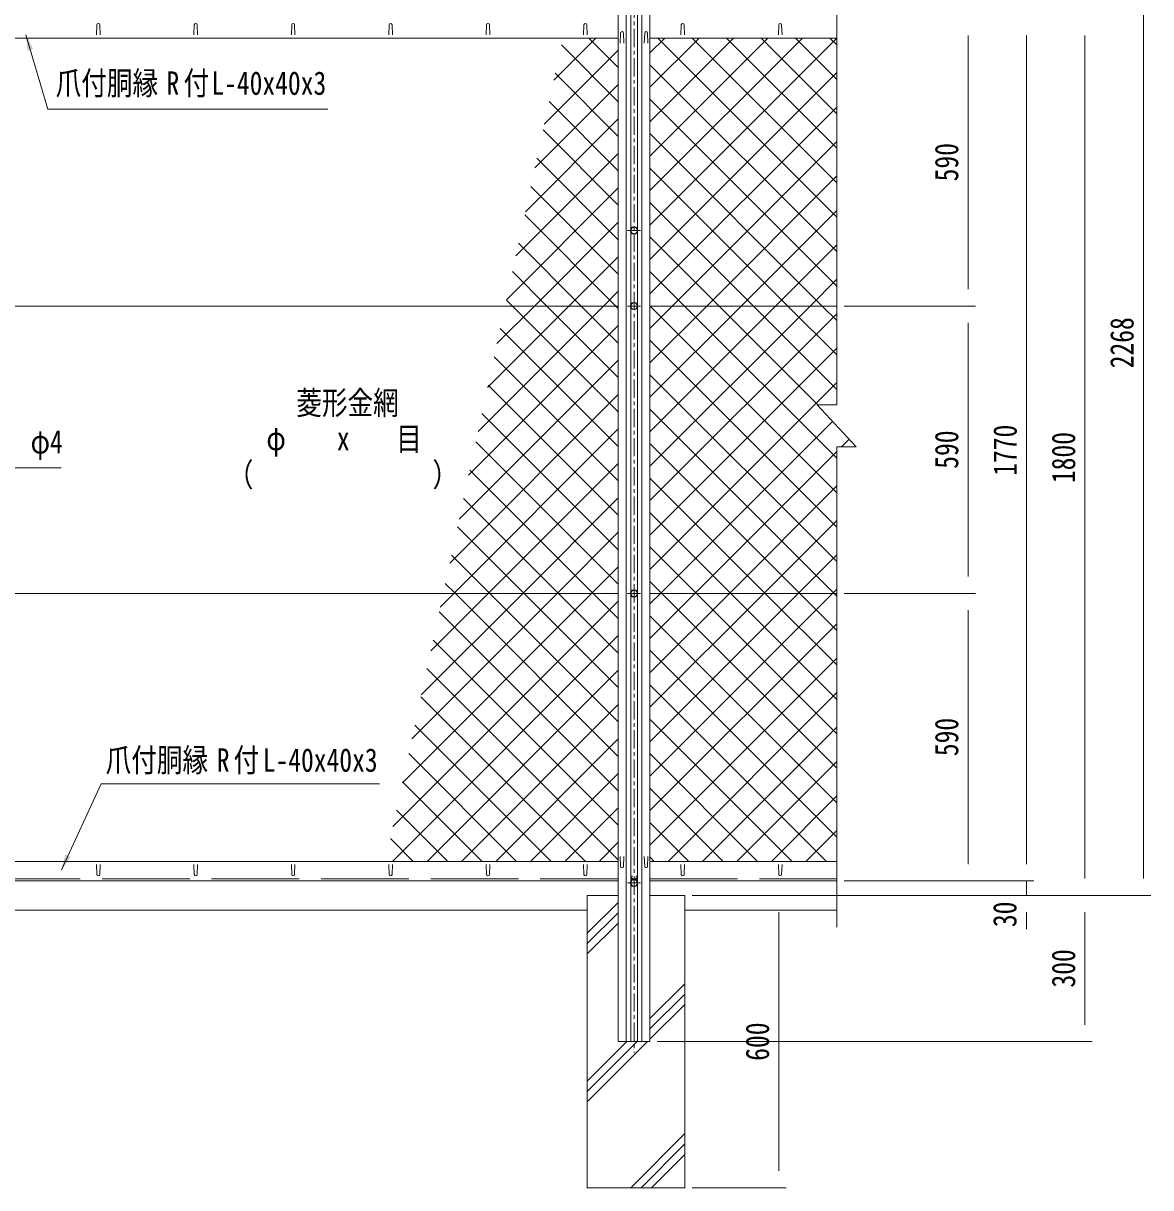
# Model space of a CAD drawing. Units: millimetres, scale not verified. Extents: x -4455 to 4455, y -3150 to 3150.
# Drawn here: x -3049 to -734, y -956 to 1434 of the extents above; entities that cross this region are included whole.
import ezdxf
from ezdxf.enums import TextEntityAlignment as Align

# ---------------------------------------------------------------- set-up
doc = ezdxf.new("R2010")
doc.units = ezdxf.units.MM
doc.header["$LTSCALE"] = 30
for name, pattern in [('DASHED', [7.5, 6, -1.5]), ('USER1', [1.125, 0.75, -0.125, 0.125, -0.125]), ('USER3', [0.1875, 0.125, -0.0625]), ('USER4', [2, 1.25, -0.25, 0.25, -0.25]), ('USER5', [4, 2.5, -0.5, 0.5, -0.5])]:
    doc.linetypes.add(name, pattern=pattern)
for name, color, linetype, lineweight in [('0-1_D-STR1', 1, 'Continuous', 18), ('0-2_D-STR3', 3, 'Continuous', 13), ('0-3_D-BMK', 2, 'USER1', 13), ('0-4_D-STR-DIM', 4, 'Continuous', 13), ('0-7_D-STR-TXT', 3, 'Continuous', 13), ('0-8_D-STR2', 2, 'Continuous', 13), ('0-A_GL', 7, 'Continuous', 9), ('0-B_1部材', 7, 'Continuous', 9), ('0-D_D-STR4', 4, 'Continuous', 18), ('0-E_8部品', 7, 'Continuous', 18)]:
    doc.layers.add(name, color=color, linetype=linetype, lineweight=lineweight)
doc.styles.add('ＭＳ ゴシック', font='')
doc.styles.get('ＭＳ ゴシック').set_extended_font_data('MS Gothic')

msp = doc.modelspace()

# ---------------------------------------------------------------- linework, layer by layer
at = {"layer": '0-1_D-STR1'}
for p, q in [((-1802.28, 1933.48), (-1802.28, -656.06)), ((-1788.28, 1933.48), (-1788.28, -656.06)), ((-1827.78, 1911.98), (-1827.78, -656.06)), ((-1811.28, 1911.98), (-1811.28, -656.06)), ((-1779.28, 1911.98), (-1779.28, -656.06)), ((-1762.78, 1911.98), (-1762.78, -656.06)), ((-2899.03, 1410.44), (-2898.28, 1430.94)), ((-2891.53, 1410.44), (-2892.28, 1430.94)), ((-2699.03, 1410.44), (-2698.28, 1430.94)), ((-2691.53, 1410.44), (-2692.28, 1430.94)), ((-2499.03, 1410.44), (-2498.28, 1430.94)), ((-2491.53, 1410.44), (-2492.28, 1430.94)), ((-2299.03, 1410.44), (-2298.28, 1430.94)), ((-2291.53, 1410.44), (-2292.28, 1430.94)), ((-2099.03, 1410.44), (-2098.28, 1430.94)), ((-2091.53, 1410.44), (-2092.28, 1430.94)), ((-1899.03, 1410.44), (-1898.28, 1430.94)), ((-1891.53, 1410.44), (-1892.28, 1430.94)), ((-1823.8, 1393.79), (-1823.05, 1414.29)), ((-1816.3, 1393.79), (-1817.05, 1414.29)), ((-1774.26, 1393.79), (-1773.51, 1414.29)), ((-1766.76, 1393.79), (-1767.51, 1414.29)), ((-1699.03, 1410.44), (-1698.28, 1430.94)), ((-1691.53, 1410.44), (-1692.28, 1430.94)), ((-3562.78, 1403.94), (-1827.78, 1403.94)), ((-1762.78, 1403.94), (-1379.11, 1403.94)), ((-3562.78, -286.06), (-1827.78, -286.06)), ((-1823.8, -275.9), (-1823.05, -296.4)), ((-1816.3, -275.9), (-1817.05, -296.4)), ((-1774.26, -275.9), (-1773.51, -296.4)), ((-1766.76, -275.9), (-1767.51, -296.4)), ((-1762.78, -286.06), (-1379.11, -286.06)), ((-2899.03, -292.56), (-2898.28, -313.06)), ((-2891.53, -292.56), (-2892.28, -313.06)), ((-2699.03, -292.56), (-2698.28, -313.06)), ((-2691.53, -292.56), (-2692.28, -313.06)), ((-2499.03, -292.56), (-2498.28, -313.06)), ((-2491.53, -292.56), (-2492.28, -313.06)), ((-2299.03, -292.56), (-2298.28, -313.06)), ((-2291.53, -292.56), (-2292.28, -313.06)), ((-2099.03, -292.56), (-2098.28, -313.06)), ((-2091.53, -292.56), (-2092.28, -313.06)), ((-1899.03, -292.56), (-1898.28, -313.06)), ((-1891.53, -292.56), (-1892.28, -313.06)), ((-1699.03, -292.56), (-1698.28, -313.06)), ((-1691.53, -292.56), (-1692.28, -313.06)), ((-1499.03, -292.56), (-1498.28, -313.06)), ((-1491.53, -292.56), (-1492.28, -313.06)), ((-3562.78, -326.06), (-1827.78, -326.06)), ((-1762.78, -326.06), (-1379.11, -326.06))]:
    msp.add_line(p, q, dxfattribs=at)
at = {"layer": '0-1_D-STR1', "linetype": 'DASHED'}
for p, q in [((-3562.78, -322.06), (-1827.78, -322.06)), ((-1762.78, -322.06), (-1379.11, -322.06))]:
    msp.add_line(p, q, dxfattribs=at)
at = {"layer": '0-1_D-STR1'}
for centre, start, end in [((-2895.28, 1430.94), 0, 180), ((-2695.28, 1430.94), 0, 180), ((-2495.28, 1430.94), 0, 180), ((-2295.28, 1430.94), 0, 180), ((-2095.28, 1430.94), 0, 180), ((-1895.28, 1430.94), 0, 180), ((-1820.05, 1414.29), 0, 180), ((-1770.51, 1414.29), 0, 180), ((-1695.28, 1430.94), 0, 180), ((-1820.05, -296.4), 180, 0), ((-1770.51, -296.4), 180, 0), ((-2895.28, -313.06), 180, 0), ((-2695.28, -313.06), 180, 0), ((-2495.28, -313.06), 180, 0), ((-2295.28, -313.06), 180, 0), ((-2095.28, -313.06), 180, 0), ((-1895.28, -313.06), 180, 0), ((-1695.28, -313.06), 180, 0), ((-1495.28, -313.06), 180, 0)]:
    msp.add_arc(centre, 3, start, end, dxfattribs=at)
at = {"layer": '0-2_D-STR3', "color": 1, "linetype": 'USER3'}
for p, q in [((-1801.53, -327.75), (-1801.53, -316.83)), ((-1799.53, -321.83), (-1801.53, -321.83)), ((-1800.71, -326.33), (-1801.53, -326.33)), ((-1799.53, -322.06), (-1791.03, -322.06)), ((-1791.03, -316.83), (-1789.03, -316.83)), ((-1791.03, -324.29), (-1791.03, -316.83)), ((-1791.03, -321.83), (-1789.03, -321.83)), ((-1789.85, -326.33), (-1789.03, -326.33)), ((-1789.03, -327.75), (-1789.03, -316.83))]:
    msp.add_line(p, q, dxfattribs=at)
at = {"layer": '0-2_D-STR3'}
msp.add_lwpolyline([(-1787.44, -330.51), (-1791.36, -337.3), (-1799.2, -337.3), (-1803.12, -330.51), (-1799.2, -323.72), (-1791.36, -323.72)], close=True, dxfattribs=at)
at = {"layer": '0-2_D-STR3', "color": 1, "linetype": 'USER3'}
msp.add_lwpolyline([(-1799.53, -324.29), (-1799.53, -316.83), (-1801.53, -316.83)], dxfattribs=at)
at = {"layer": '0-2_D-STR3'}
msp.add_circle((-1795.28, -330.51), 6.8, dxfattribs=at)
at = {"layer": '0-3_D-BMK', "linetype": 'USER4'}
msp.add_line((-1795.28, 1962.89), (-1795.28, -678.89), dxfattribs=at)
at = {"layer": '0-3_D-BMK', "linetype": 'USER5'}
msp.add_line((-1808.71, -330.51), (-1781.83, -330.51), dxfattribs=at)
at = {"layer": '0-4_D-STR-DIM'}
for p, q in [((-1379.11, 1891.65), (-1379.11, 650.79)), ((-1419.11, 650.79), (-1339.11, 564.63)), ((-1379.11, 650.79), (-1419.11, 650.79)), ((-1379.11, 564.63), (-1379.11, -421.14)), ((-1379.11, 564.63), (-1339.11, 564.63))]:
    msp.add_line(p, q, dxfattribs=at)
at = {"layer": '0-4_D-STR-DIM', "color": 1, "lineweight": 18}
for p, q in [((-749.47, 1877.48), (-749.47, -321.56)), ((-1109.47, 1409.44), (-1109.47, 888.44)), ((-989.47, 1409.44), (-989.47, -291.56)), ((-869.47, -321.56), (-869.47, 1409.44)), ((-869.47, 1409.44), (-869.47, 1374.94)), ((-1364.11, 853.94), (-1094.47, 853.94)), ((-1364.11, 853.94), (-1094.47, 853.94)), ((-1109.47, 819.44), (-1109.47, 298.44)), ((-1364.11, 263.94), (-1094.47, 263.94)), ((-1364.11, 263.94), (-1094.47, 263.94)), ((-1109.47, 229.44), (-1109.47, -291.56)), ((-989.47, -291.56), (-989.47, -257.06)), ((-1364.11, -326.06), (-1094.47, -326.06)), ((-1364.11, -326.06), (-974.47, -326.06)), ((-1364.11, -326.06), (-974.47, -326.06)), ((-989.47, -326.06), (-989.47, -356.06)), ((-1676.33, -356.06), (-1482.99, -356.06)), ((-1676.33, -356.06), (-974.47, -356.06)), ((-1676.33, -356.06), (-854.47, -356.06)), ((-1676.33, -356.06), (-854.47, -356.06)), ((-1676.33, -356.06), (-734.47, -356.06)), ((-1497.99, -390.56), (-1497.99, -921.56)), ((-989.47, -390.56), (-989.47, -425.06)), ((-869.47, -390.56), (-869.47, -621.56)), ((-1747.78, -656.06), (-854.47, -656.06)), ((-1676.33, -956.06), (-1482.99, -956.06))]:
    msp.add_line(p, q, dxfattribs=at)
at = {"layer": '0-7_D-STR-TXT', "color": 1}
msp.add_line((-3185.96, 521.76), (-2971.93, 521.76), dxfattribs=at)
at = {"layer": '0-7_D-STR-TXT'}
for points in [[(-2424.27, 1257.91), (-2998.84, 1257.91), (-3044.1, 1410.88)], [(-2317.83, -126.67), (-2889.64, -126.67), (-2971.15, -303.59)]]:
    msp.add_lwpolyline(points, dxfattribs=at)
for points in [[(-3044.76, 1413.08), (-3029.22, 1381.7), (-3040.71, 1378.3)], [(-2972.11, -305.68), (-2963.11, -271.84), (-2952.23, -276.85)]]:
    msp.add_solid(points, dxfattribs=at)
at = {"layer": '0-8_D-STR2'}
for p, q in [((-1960.22, 1317.63), (-1873.9, 1403.94)), ((-1827.78, 1272.95), (-1944.65, 1389.82)), ((-1827.78, 1343.66), (-1888.06, 1403.94)), ((-1762.78, 1373.64), (-1732.48, 1403.94)), ((-1762.78, 1302.93), (-1661.77, 1403.94)), ((-1762.78, 1232.22), (-1591.06, 1403.94)), ((-1762.78, 1161.51), (-1520.34, 1403.94)), ((-1762.78, 1090.8), (-1449.63, 1403.94)), ((-1762.78, 1020.09), (-1379.11, 1403.75)), ((-1379.11, 1036.42), (-1746.64, 1403.94)), ((-1379.11, 1107.13), (-1675.93, 1403.94)), ((-1379.11, 1177.84), (-1605.22, 1403.94)), ((-1379.11, 1248.55), (-1534.51, 1403.94)), ((-1379.11, 1319.26), (-1463.8, 1403.94)), ((-1379.11, 1389.97), (-1393.09, 1403.94)), ((-1979.64, 1227.49), (-1827.78, 1379.35)), ((-1379.11, 965.71), (-1762.78, 1349.37)), ((-1827.78, 1202.24), (-1957.19, 1331.65)), ((-1762.78, 949.38), (-1379.11, 1333.04)), ((-1999.07, 1137.35), (-1827.78, 1308.64)), ((-1827.78, 1131.53), (-1969.73, 1273.48)), ((-1379.11, 895), (-1762.78, 1278.66)), ((-1762.78, 878.67), (-1379.11, 1262.33)), ((-2018.5, 1047.21), (-1827.78, 1237.93)), ((-1827.78, 1060.82), (-1982.27, 1215.31)), ((-1408.77, 853.94), (-1762.78, 1207.95)), ((-1716.79, 853.94), (-1379.11, 1191.62)), ((-2037.93, 957.07), (-1827.78, 1167.22)), ((-1827.78, 990.11), (-1994.81, 1157.14)), ((-1479.48, 853.94), (-1762.78, 1137.24)), ((-1646.08, 853.94), (-1379.11, 1120.91)), ((-2057.36, 866.93), (-1827.78, 1096.51)), ((-1827.78, 919.4), (-2007.35, 1098.96)), ((-1550.19, 853.94), (-1762.78, 1066.53)), ((-1833.04, 853.94), (-2019.88, 1040.79)), ((-1575.37, 853.94), (-1379.11, 1050.2)), ((-1903.75, 853.94), (-2032.42, 982.62)), ((-1504.66, 853.94), (-1379.11, 979.49)), ((-1928.92, 853.94), (-1827.78, 955.09)), ((-1974.46, 853.94), (-2044.96, 924.45)), ((-1691.62, 853.94), (-1762.78, 925.11)), ((-1433.95, 853.94), (-1379.11, 908.78)), ((-2045.17, 853.94), (-2057.5, 866.27)), ((-1858.21, 853.94), (-1827.78, 884.38)), ((-2115.64, 596.52), (-1858.21, 853.94)), ((-2096.21, 686.65), (-1928.92, 853.94)), ((-1827.78, 636.55), (-2045.17, 853.94)), ((-1827.78, 707.26), (-1974.46, 853.94)), ((-1827.78, 777.97), (-1903.75, 853.94)), ((-1827.78, 848.69), (-1833.04, 853.94)), ((-1762.33, 853.94), (-1762.78, 854.4)), ((-1762.78, 807.96), (-1716.79, 853.94)), ((-1762.78, 737.25), (-1646.08, 853.94)), ((-1762.78, 666.54), (-1575.37, 853.94)), ((-1762.78, 595.82), (-1504.66, 853.94)), ((-1762.78, 525.11), (-1433.95, 853.94)), ((-1762.78, 454.4), (-1379.11, 838.07)), ((-1379.11, 470.73), (-1762.33, 853.94)), ((-1379.11, 541.44), (-1691.62, 853.94)), ((-1379.11, 682.86), (-1550.19, 853.94)), ((-1379.11, 753.57), (-1479.48, 853.94)), ((-1379.11, 824.28), (-1408.77, 853.94)), ((-2135.07, 506.38), (-1827.78, 813.67)), ((-1827.78, 565.84), (-2070.04, 808.1)), ((-1379.11, 400.02), (-1762.78, 783.69)), ((-1762.78, 383.69), (-1379.11, 767.36)), ((-2154.5, 416.24), (-1827.78, 742.96)), ((-1827.78, 495.13), (-2082.57, 749.93)), ((-1379.11, 329.31), (-1762.78, 712.97)), ((-1762.78, 312.98), (-1379.11, 696.65)), ((-2173.92, 326.1), (-1827.78, 672.25)), ((-1827.78, 424.42), (-2095.11, 691.76)), ((-1827.78, 353.71), (-2107.65, 633.58)), ((-1384.46, 263.94), (-1762.78, 642.26)), ((-2165.37, 263.94), (-1827.78, 601.54)), ((-1827.78, 283), (-2120.19, 575.41)), ((-1369.71, 564.63), (-1353.84, 580.49)), ((-1455.17, 263.94), (-1762.78, 571.55)), ((-2094.66, 263.94), (-1827.78, 530.82)), ((-1525.88, 263.94), (-1762.78, 500.84)), ((-1599.68, 263.94), (-1379.11, 484.51)), ((-2023.95, 263.94), (-1827.78, 460.11)), ((-1596.59, 263.94), (-1762.78, 430.13)), ((-1528.97, 263.94), (-1379.11, 413.8)), ((-2020.85, 263.94), (-2157.8, 400.89)), ((-1953.24, 263.94), (-1827.78, 389.4)), ((-1667.3, 263.94), (-1762.78, 359.42)), ((-2091.57, 263.94), (-2170.34, 342.72)), ((-1458.26, 263.94), (-1379.11, 343.09)), ((-1882.53, 263.94), (-1827.78, 318.69)), ((-1738.01, 263.94), (-1762.78, 288.71)), ((-2271.07, -124.59), (-1882.53, 263.94)), ((-2251.64, -34.46), (-1953.24, 263.94)), ((-2232.21, 55.68), (-2023.95, 263.94)), ((-2212.78, 145.82), (-2094.66, 263.94)), ((-2193.35, 235.96), (-2165.37, 263.94)), ((-2162.28, 263.94), (-2182.88, 284.55)), ((-1827.78, -70.55), (-2162.28, 263.94)), ((-1827.78, 0.16), (-2091.57, 263.94)), ((-1827.78, 70.87), (-2020.85, 263.94)), ((-1762.78, 100.85), (-1599.68, 263.94)), ((-1762.78, 30.14), (-1528.97, 263.94)), ((-1762.78, -40.57), (-1458.26, 263.94)), ((-1762.78, -111.28), (-1387.55, 263.94)), ((-1379.11, -94.95), (-1738.01, 263.94)), ((-1379.11, -24.24), (-1667.3, 263.94)), ((-1379.11, 46.47), (-1596.59, 263.94)), ((-1379.11, 117.18), (-1525.88, 263.94)), ((-1379.11, 187.89), (-1455.17, 263.94)), ((-1387.55, 263.94), (-1379.11, 272.38)), ((-1379.11, 258.6), (-1384.46, 263.94)), ((-2290.49, -214.73), (-1827.78, 247.98)), ((-1827.78, -141.26), (-2195.42, 226.38)), ((-1379.11, -165.67), (-1762.78, 218)), ((-1762.78, -181.99), (-1379.11, 201.67)), ((-2291.11, -286.06), (-1827.78, 177.27)), ((-1827.78, -211.97), (-2207.96, 168.2)), ((-1379.11, -236.38), (-1762.78, 147.29)), ((-1762.78, -252.7), (-1379.11, 130.96)), ((-1827.78, -282.69), (-2220.5, 110.03)), ((-2220.4, -286.06), (-1827.78, 106.56)), ((-1400.14, -286.06), (-1762.78, 76.58)), ((-1895.12, -286.06), (-2233.03, 51.86)), ((-1725.42, -286.06), (-1379.11, 60.25)), ((-2149.68, -286.06), (-1827.78, 35.85)), ((-1470.85, -286.06), (-1762.78, 5.87)), ((-1965.83, -286.06), (-2245.57, -6.31)), ((-1654.71, -286.06), (-1379.11, -10.46)), ((-2078.97, -286.06), (-1827.78, -34.86)), ((-2036.54, -286.06), (-2258.11, -64.49)), ((-1541.57, -286.06), (-1762.78, -64.84)), ((-1584, -286.06), (-1379.11, -81.17)), ((-2008.26, -286.06), (-1827.78, -105.57)), ((-2107.25, -286.06), (-2270.65, -122.66)), ((-1612.28, -286.06), (-1762.78, -135.55)), ((-1513.29, -286.06), (-1379.11, -151.88)), ((-2177.96, -286.06), (-2283.19, -180.83)), ((-1937.55, -286.06), (-1827.78, -176.28)), ((-1682.99, -286.06), (-1762.78, -206.26)), ((-2248.67, -286.06), (-2295.72, -239)), ((-1442.58, -286.06), (-1379.11, -222.59)), ((-1866.84, -286.06), (-1827.78, -246.99)), ((-1753.7, -286.06), (-1762.78, -276.97))]:
    msp.add_line(p, q, dxfattribs=at)
at = {"layer": '0-8_D-STR2', "color": 7, "lineweight": 9}
for p, q in [((-3562.78, 853.94), (-1827.78, 853.94)), ((-1762.78, 853.94), (-1379.11, 853.94)), ((-3562.78, 263.94), (-1827.78, 263.94)), ((-1762.78, 263.94), (-1379.11, 263.94))]:
    msp.add_line(p, q, dxfattribs=at)
at = {"layer": '0-8_D-STR2'}
for points in [[(-2076.78, 776.79), (-1999.63, 853.94), (-1827.78, 1025.8)], [(-1417.75, 650.79), (-1620.9, 853.94), (-1762.78, 995.82)], [(-1762.78, 242.27), (-1741.11, 263.94), (-1387.89, 617.16)], [(-1762.78, 171.56), (-1670.4, 263.94), (-1379.11, 555.23)], [(-1827.78, 212.29), (-1879.43, 263.94), (-2132.73, 517.24)], [(-1827.78, 141.58), (-1950.14, 263.94), (-2145.27, 459.07)]]:
    msp.add_lwpolyline(points, dxfattribs=at)
at = {"layer": '0-A_GL'}
for p, q in [((-3491.33, -386.06), (-1891.33, -386.06)), ((-1691.33, -386.06), (-1379.11, -386.06))]:
    msp.add_line(p, q, dxfattribs=at)
at = {"layer": '0-B_1部材', "color": 3, "lineweight": 18}
for p, q in [((-1499.03, 1410.44), (-1498.28, 1430.94)), ((-1491.53, 1410.44), (-1492.28, 1430.94))]:
    msp.add_line(p, q, dxfattribs=at)
at = {"layer": '0-B_1部材'}
msp.add_line((-1827.78, -656.06), (-1762.78, -656.06), dxfattribs=at)
at = {"layer": '0-B_1部材', "color": 3, "lineweight": 18}
msp.add_arc((-1495.28, 1430.94), 3, 0, 180, dxfattribs=at)
at = {"layer": '0-D_D-STR4', "color": 7, "lineweight": 9}
for p, q in [((-1891.33, -956.06), (-1891.33, -356.06)), ((-1891.33, -356.06), (-1827.78, -356.06)), ((-1762.78, -356.06), (-1691.33, -356.06)), ((-1691.33, -956.06), (-1691.33, -356.06)), ((-1891.33, -956.06), (-1691.33, -956.06))]:
    msp.add_line(p, q, dxfattribs=at)
at = {"layer": '0-D_D-STR4'}
for p, q in [((-1891.33, -433.83), (-1827.78, -370.28)), ((-1891.33, -455.04), (-1827.78, -391.49)), ((-1891.33, -476.26), (-1827.78, -412.71)), ((-1762.78, -608.74), (-1691.33, -537.29)), ((-1762.78, -629.95), (-1691.33, -558.5)), ((-1762.78, -651.17), (-1691.33, -579.72)), ((-1891.33, -779.72), (-1767.67, -656.06)), ((-1891.33, -758.5), (-1788.88, -656.06)), ((-1891.33, -737.29), (-1810.09, -656.06)), ((-1802.27, -956.06), (-1691.33, -845.11)), ((-1781.06, -956.06), (-1691.33, -866.32)), ((-1759.85, -956.06), (-1691.33, -887.54))]:
    msp.add_line(p, q, dxfattribs=at)
at = {"layer": '0-E_8部品', "color": 1, "linetype": 'USER4'}
for p, q in [((-1808.71, 1008.94), (-1781.83, 1008.94)), ((-1808.71, 853.94), (-1781.83, 853.94)), ((-1808.71, 263.94), (-1781.83, 263.94))]:
    msp.add_line(p, q, dxfattribs=at)
at = {"layer": '0-E_8部品', "color": 3}
for points in [[(-1787.44, 1008.94), (-1791.36, 1015.73), (-1799.2, 1015.73), (-1803.12, 1008.94), (-1799.2, 1002.15), (-1791.36, 1002.15)], [(-1787.44, 853.94), (-1791.36, 860.73), (-1799.2, 860.73), (-1803.12, 853.94), (-1799.2, 847.15), (-1791.36, 847.15)], [(-1787.44, 263.94), (-1791.36, 257.15), (-1799.2, 257.15), (-1803.12, 263.94), (-1799.2, 270.73), (-1791.36, 270.73)]]:
    msp.add_lwpolyline(points, close=True, dxfattribs=at)
for centre in [(-1795.28, 1008.94), (-1795.28, 853.94), (-1795.28, 263.94)]:
    msp.add_circle(centre, 6.8, dxfattribs=at)

# ---------------------------------------------------------------- texts
at = {"layer": '0-4_D-STR-DIM', "color": 3, "style": 'ＭＳ ゴシック', "width": 0.8}
for s, p in [('590', (-1115.22, 1109.84)), ('2268', (-755.22, 726.06)), ('1770', (-995.22, 505.42)), ('590', (-1115.22, 519.84)), ('1800', (-875.22, 490.42)), ('590', (-1115.22, -70.16)), ('30', (-995.68, -421.07)), ('300', (-875.22, -545.16)), ('600', (-1503.74, -695.46))]:
    msp.add_text(s, height=48.17, rotation=90, dxfattribs=at).set_placement(p, align=Align.BOTTOM_LEFT)
at = {"layer": '0-7_D-STR-TXT', "style": 'ＭＳ ゴシック', "width": 0.8}
for s, p in [('爪付胴縁  付', (-2982.9, 1273.02)), ('R', (-2755.47, 1273.02)), ('L-40x40x3', (-2663.28, 1273.02)), ('菱形金網', (-2488.8, 616.68)), ('φ4', (-3034.42, 536.73)), ('φ    x', (-2550.21, 543.49)), ('目', (-2283.85, 542.92)), ('（\u3000\u3000\u3000 \u3000 \u3000\u3000）', (-2629.58, 469.12)), ('爪付胴縁  付', (-2880.34, -116.62)), ('R', (-2652.19, -116.62)), ('L-40x40x3', (-2557.77, -116.62))]:
    msp.add_text(s, height=48.17, dxfattribs=at).set_placement(p, align=Align.BOTTOM_LEFT)

doc.saveas('drawing.dxf')
